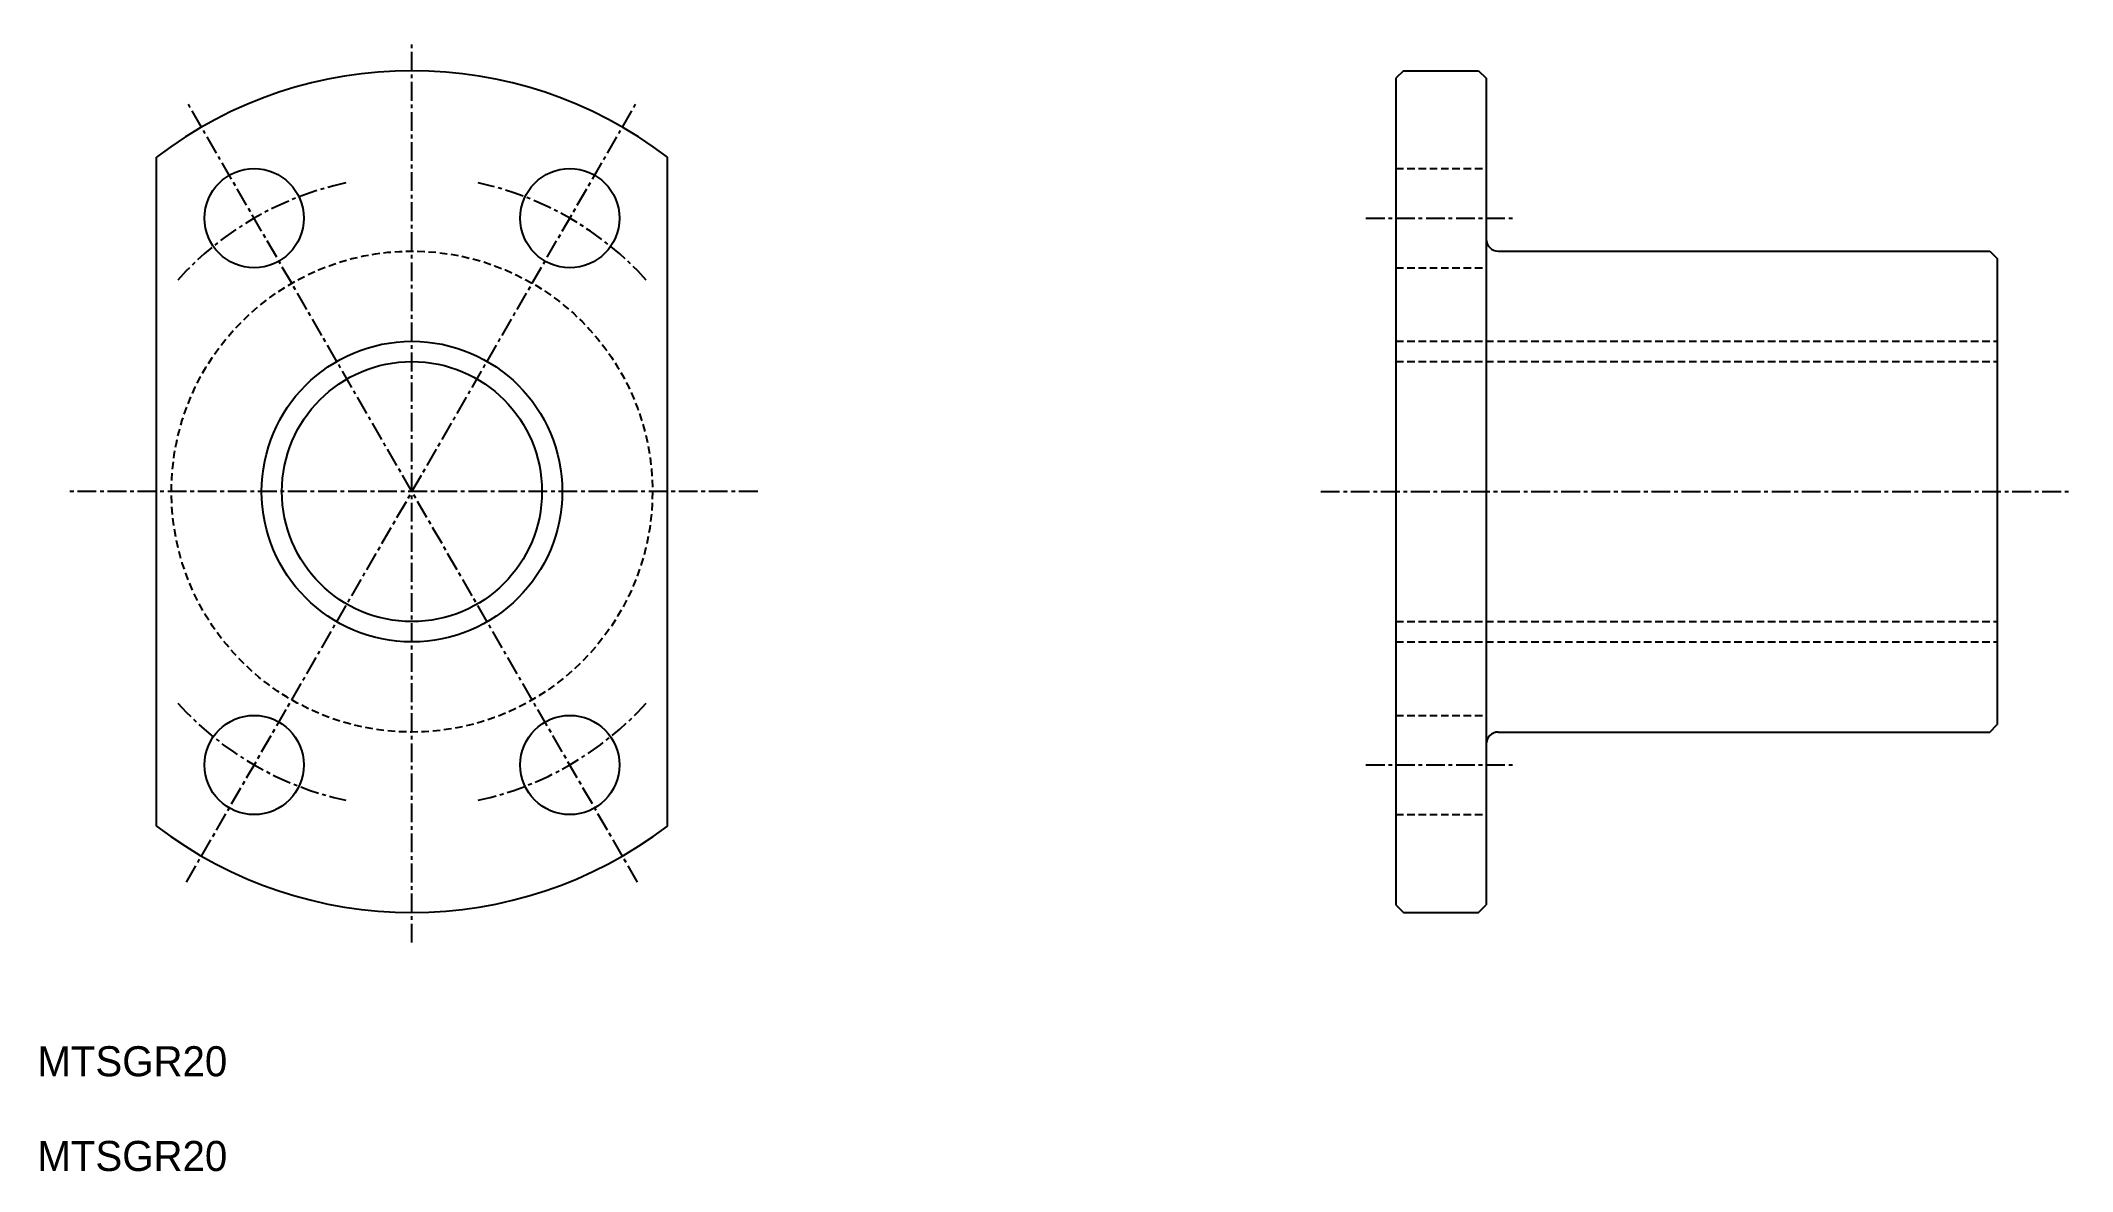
# Model space of a CAD drawing. Extents: x 92 to 227, y 38 to 113.
import ezdxf

# ---------------------------------------------------------------- set-up
doc = ezdxf.new("R2010")
doc.units = 0
doc.linetypes.add('CENTER', pattern=[2, 1.25, -0.25, 0.25, -0.25])
doc.linetypes.add('DASHED', pattern=[0.75, 0.5, -0.25])
doc.layers.get('0').update_dxf_attribs({"linetype": 'CONTINUOUS'})
doc.layers.add('CENTER', color=1, linetype='CENTER')

msp = doc.modelspace()

# ---------------------------------------------------------------- linework, layer by layer
at = {"color": 7, "linetype": 'CONTINUOUS'}
for p, q in [((182.67, 110.8), (182.17, 110.3)), ((182.17, 110.3), (182.17, 55.3)), ((182.67, 110.8), (187.67, 110.8)), ((187.67, 110.8), (188.17, 110.3)), ((188.17, 110.3), (188.17, 55.3)), ((99.71, 60.55), (99.71, 105.05)), ((133.71, 60.55), (133.71, 105.05)), ((188.97, 98.8), (221.67, 98.8)), ((221.67, 98.8), (222.17, 98.3)), ((222.17, 98.3), (222.17, 67.3)), ((182.17, 96.8), (182.17, 96.8)), ((182.17, 82.8), (182.17, 82.8)), ((188.97, 66.8), (221.67, 66.8)), ((221.67, 66.8), (222.17, 67.3)), ((182.17, 55.3), (182.67, 54.8)), ((182.67, 54.8), (187.67, 54.8)), ((187.67, 54.8), (188.17, 55.3))]:
    msp.add_line(p, q, dxfattribs=at)
at = {"color": 3, "linetype": 'DASHED'}
for p, q in [((182.17, 104.29), (188.17, 104.29)), ((182.17, 97.69), (188.17, 97.69)), ((182.17, 92.8), (222.17, 92.8)), ((182.17, 91.45), (222.17, 91.45)), ((182.17, 74.15), (222.17, 74.15)), ((182.17, 72.8), (222.17, 72.8)), ((182.17, 67.91), (188.17, 67.91)), ((182.17, 61.31), (188.17, 61.31))]:
    msp.add_line(p, q, dxfattribs=at)
at = {"color": 7, "linetype": 'CONTINUOUS'}
for centre, radius in [((106.21, 100.99), 3.3), ((127.21, 100.99), 3.3), ((116.71, 82.8), 8.65), ((106.21, 64.61), 3.3), ((127.21, 64.61), 3.3)]:
    msp.add_circle(centre, radius, dxfattribs=at)
at = {"color": 3, "linetype": 'DASHED'}
msp.add_circle((116.71, 82.8), 16, dxfattribs=at)
at = {"color": 3, "linetype": 'CONTINUOUS'}
msp.add_circle((116.71, 82.8), 10, dxfattribs=at)
at = {"color": 7, "linetype": 'CONTINUOUS'}
for centre, radius, start, end in [((116.71, 82.8), 28, 52.6168, 127.3832), ((188.97, 99.6), 0.8, 180, 270), ((188.97, 66), 0.8, 90, 180), ((116.71, 82.8), 28, 232.6168, 307.3832)]:
    msp.add_arc(centre, radius, start, end, dxfattribs=at)
at = {"layer": 'CENTER', "color": 1, "linetype": 'CENTER'}
for p, q in [((116.71, 52.8), (116.71, 112.8)), ((131.71, 56.82), (101.71, 108.78)), ((101.71, 56.82), (131.71, 108.78)), ((180.17, 100.99), (190.17, 100.99)), ((139.71, 82.8), (93.71, 82.8)), ((177.17, 82.8), (227.17, 82.8)), ((180.17, 64.61), (190.17, 64.61))]:
    msp.add_line(p, q, dxfattribs=at)
for start, end in [(102.0798, 137.9202), (42.0798, 77.9202), (222.0798, 257.9202), (282.0798, 317.9202)]:
    msp.add_arc((116.71, 82.8), 21, start, end, dxfattribs=at)

# ---------------------------------------------------------------- texts
at = {"color": 7, "linetype": 'CONTINUOUS'}
for p in [(91.79, 43.9), (91.79, 37.6)]:
    msp.add_text('MTSGR20', height=2, dxfattribs=at).set_placement(p)

doc.saveas('drawing.dxf')
